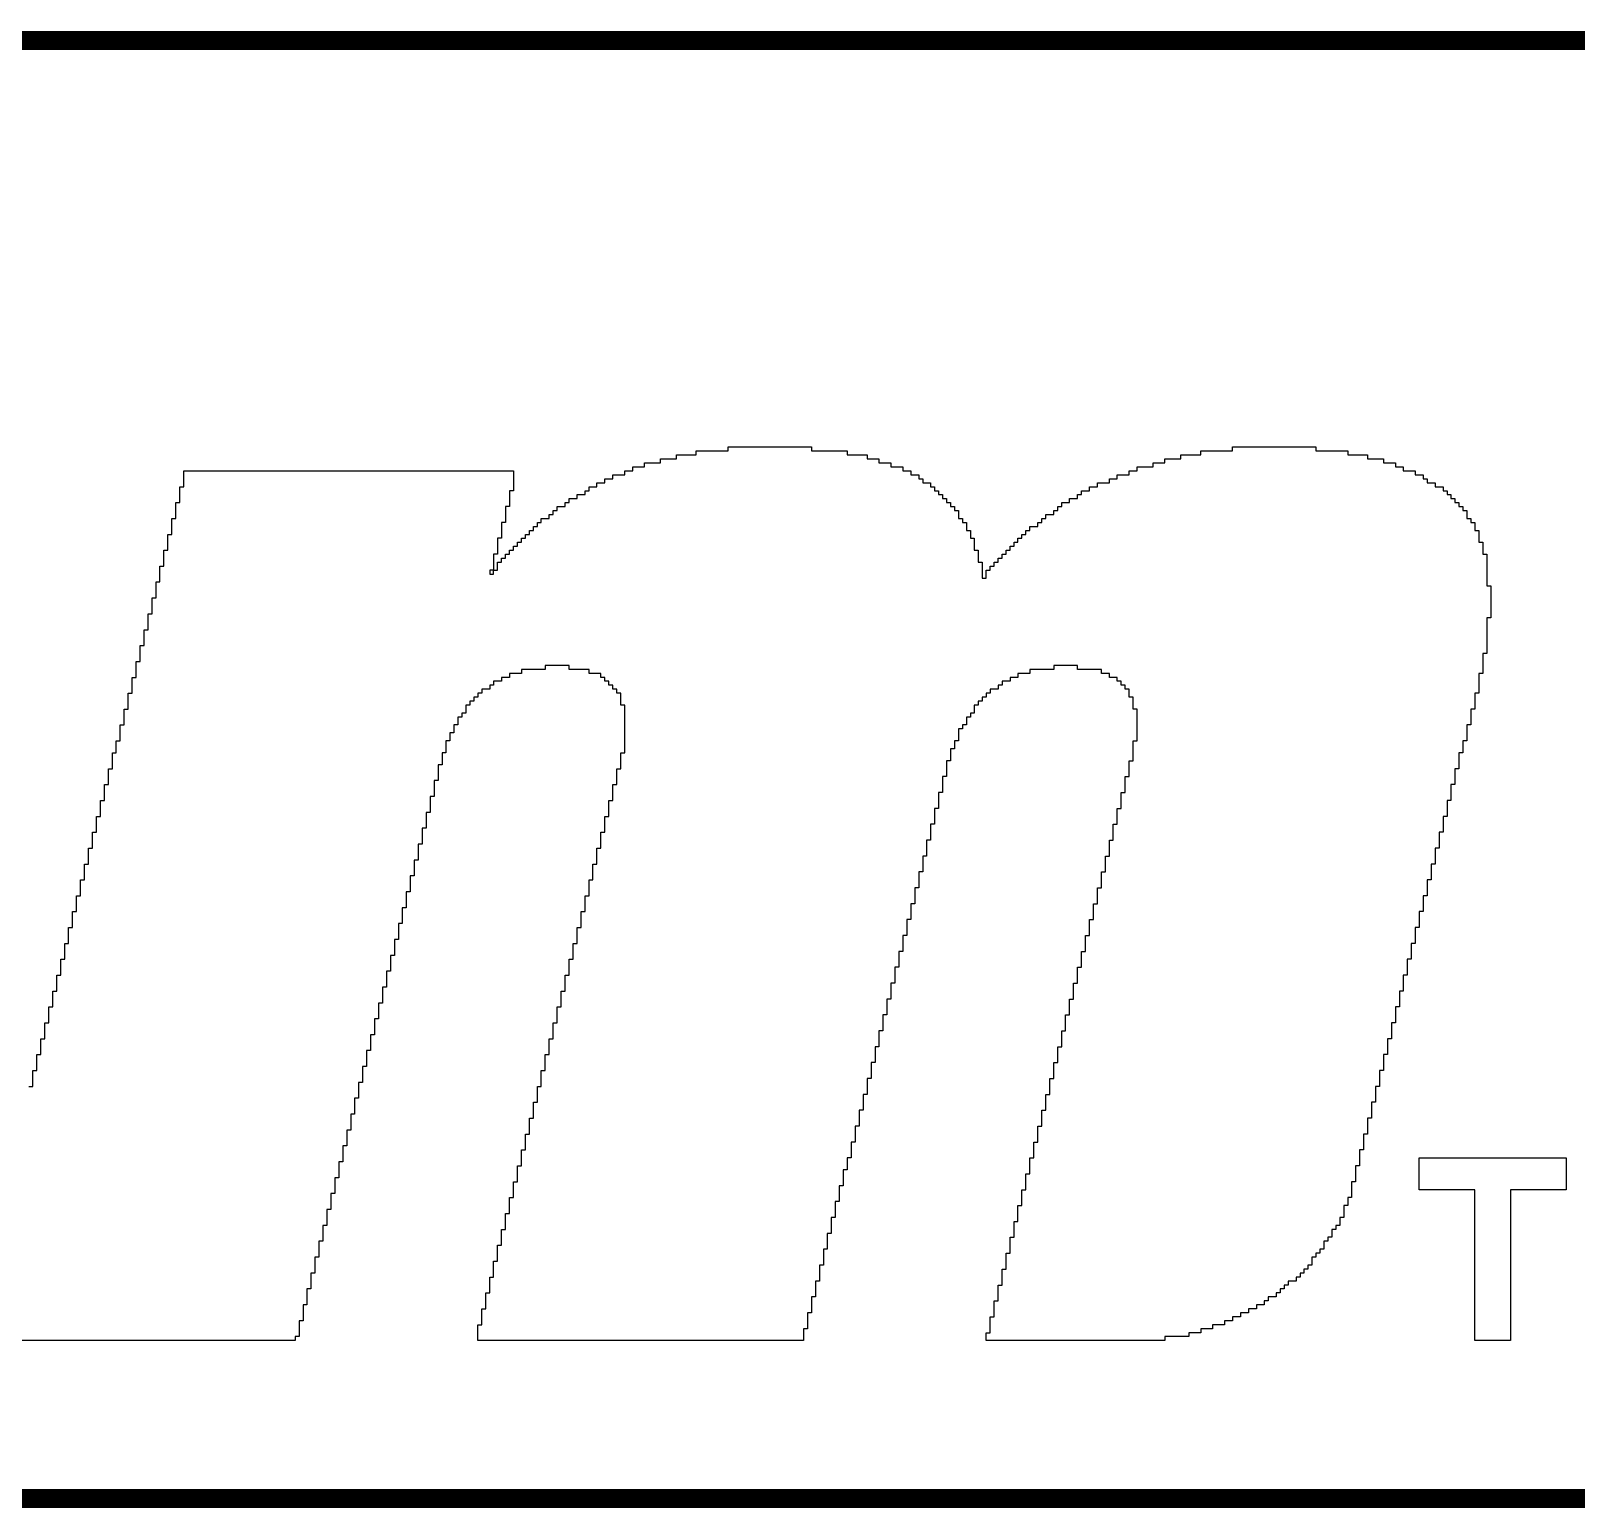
# Model space of a CAD drawing. Header units: inches. Extents: x -5.3 to 9.8, y -3.2 to 6.3.
# Drawn here: x 7.7202 to 8.1229, y -1.8025 to -1.4175 of the extents above; entities that cross this region are included whole.
import ezdxf

# ---------------------------------------------------------------- set-up
doc = ezdxf.new("R2010")
doc.units = ezdxf.units.IN
doc.header["$MEASUREMENT"] = 0
doc.layers.add('21_TITLE_BLOCK', color=56, linetype='Continuous')

msp = doc.modelspace()

# ---------------------------------------------------------------- linework, layer by layer
at = {"layer": '21_TITLE_BLOCK'}
for p, q in [((7.90191, -1.52697), (7.90191, -1.52594)), ((7.90191, -1.52594), (7.92364, -1.52594)), ((7.92364, -1.52594), (7.92364, -1.52697)), ((8.03337, -1.52697), (8.03337, -1.52594)), ((8.03337, -1.52594), (8.05511, -1.52594)), ((8.05511, -1.52594), (8.05511, -1.52697)), ((7.88017, -1.53112), (7.88017, -1.53008)), ((7.88017, -1.53008), (7.88431, -1.53008)), ((7.88431, -1.53008), (7.88431, -1.52905)), ((7.88431, -1.52905), (7.88845, -1.52905)), ((7.88845, -1.52905), (7.88845, -1.52801)), ((7.88845, -1.52801), (7.89362, -1.52801)), ((7.89362, -1.52801), (7.89362, -1.52697)), ((7.89362, -1.52697), (7.90191, -1.52697)), ((7.92364, -1.52697), (7.93296, -1.52697)), ((7.93296, -1.52697), (7.93296, -1.52801)), ((7.93296, -1.52801), (7.93814, -1.52801)), ((7.93814, -1.52801), (7.93814, -1.52905)), ((7.93814, -1.52905), (7.94124, -1.52905)), ((7.94124, -1.52905), (7.94124, -1.53008)), ((7.94124, -1.53008), (7.94435, -1.53008)), ((7.94435, -1.53008), (7.94435, -1.53112)), ((8.01267, -1.53112), (8.01267, -1.53008)), ((8.01267, -1.53008), (8.01577, -1.53008)), ((8.01577, -1.53008), (8.01577, -1.52905)), ((8.01577, -1.52905), (8.01991, -1.52905)), ((8.01991, -1.52905), (8.01991, -1.52801)), ((8.01991, -1.52801), (8.02509, -1.52801)), ((8.02509, -1.52801), (8.02509, -1.52697)), ((8.02509, -1.52697), (8.03337, -1.52697)), ((8.05511, -1.52697), (8.06339, -1.52697)), ((8.06339, -1.52697), (8.06339, -1.52801)), ((8.06339, -1.52801), (8.06856, -1.52801)), ((8.06856, -1.52801), (8.06856, -1.52905)), ((8.06856, -1.52905), (8.0727, -1.52905)), ((8.0727, -1.52905), (8.0727, -1.53008)), ((8.0727, -1.53008), (8.07581, -1.53008)), ((8.07581, -1.53008), (8.07581, -1.53112)), ((7.76009, -1.53629), (7.76009, -1.53215)), ((7.76009, -1.53215), (7.84601, -1.53215)), ((7.84601, -1.53215), (7.84601, -1.53733)), ((7.87189, -1.53422), (7.87189, -1.53319)), ((7.87189, -1.53319), (7.87499, -1.53319)), ((7.87499, -1.53319), (7.87499, -1.53215)), ((7.87499, -1.53215), (7.87706, -1.53215)), ((7.87706, -1.53215), (7.87706, -1.53112)), ((7.87706, -1.53112), (7.88017, -1.53112)), ((7.94435, -1.53112), (7.94745, -1.53112)), ((7.94745, -1.53112), (7.94745, -1.53215)), ((7.94745, -1.53215), (7.94952, -1.53215)), ((7.94952, -1.53215), (7.94952, -1.53319)), ((7.94952, -1.53319), (7.95159, -1.53319)), ((7.95159, -1.53319), (7.95159, -1.53422)), ((8.00335, -1.53422), (8.00335, -1.53319)), ((8.00335, -1.53319), (8.00646, -1.53319)), ((8.00646, -1.53319), (8.00646, -1.53215)), ((8.00646, -1.53215), (8.00853, -1.53215)), ((8.00853, -1.53215), (8.00853, -1.53112)), ((8.00853, -1.53112), (8.01267, -1.53112)), ((8.07581, -1.53112), (8.07788, -1.53112)), ((8.07788, -1.53112), (8.07788, -1.53215)), ((8.07788, -1.53215), (8.08099, -1.53215)), ((8.08099, -1.53215), (8.08099, -1.53319)), ((8.08099, -1.53319), (8.08306, -1.53319)), ((8.08306, -1.53319), (8.08306, -1.53422)), ((7.75906, -1.54043), (7.75906, -1.53629)), ((7.75906, -1.53629), (7.76009, -1.53629)), ((7.84601, -1.53733), (7.84497, -1.53733)), ((7.84497, -1.53733), (7.84497, -1.54147)), ((7.86464, -1.53836), (7.86464, -1.53733)), ((7.86464, -1.53733), (7.86568, -1.53733)), ((7.86568, -1.53733), (7.86568, -1.53629)), ((7.86568, -1.53629), (7.86775, -1.53629)), ((7.86775, -1.53629), (7.86775, -1.53526)), ((7.86775, -1.53526), (7.86982, -1.53526)), ((7.86982, -1.53526), (7.86982, -1.53422)), ((7.86982, -1.53422), (7.87189, -1.53422)), ((7.95159, -1.53422), (7.95263, -1.53422)), ((7.95263, -1.53422), (7.95263, -1.53526)), ((7.95263, -1.53526), (7.9547, -1.53526)), ((7.9547, -1.53526), (7.9547, -1.53629)), ((7.9547, -1.53629), (7.95573, -1.53629)), ((7.95573, -1.53629), (7.95573, -1.53733)), ((7.95573, -1.53733), (7.95677, -1.53733)), ((7.95677, -1.53733), (7.95677, -1.53836)), ((7.99403, -1.53836), (7.99403, -1.53733)), ((7.99403, -1.53733), (7.9961, -1.53733)), ((7.9961, -1.53733), (7.9961, -1.53629)), ((7.9961, -1.53629), (7.99817, -1.53629)), ((7.99817, -1.53629), (7.99817, -1.53526)), ((7.99817, -1.53526), (8.00128, -1.53526)), ((8.00128, -1.53526), (8.00128, -1.53422)), ((8.00128, -1.53422), (8.00335, -1.53422)), ((8.08306, -1.53422), (8.08409, -1.53422)), ((8.08409, -1.53422), (8.08409, -1.53526)), ((8.08409, -1.53526), (8.08616, -1.53526)), ((8.08616, -1.53526), (8.08616, -1.53629)), ((8.08616, -1.53629), (8.08823, -1.53629)), ((8.08823, -1.53629), (8.08823, -1.53733)), ((8.08823, -1.53733), (8.08927, -1.53733)), ((8.08927, -1.53733), (8.08927, -1.53836)), ((7.75802, -1.54457), (7.75802, -1.54043)), ((7.75802, -1.54043), (7.75906, -1.54043)), ((7.84497, -1.54147), (7.84394, -1.54147)), ((7.84394, -1.54147), (7.84394, -1.54561)), ((7.85739, -1.5425), (7.85739, -1.54147)), ((7.85739, -1.54147), (7.85946, -1.54147)), ((7.85946, -1.54147), (7.85946, -1.54043)), ((7.85946, -1.54043), (7.8605, -1.54043)), ((7.8605, -1.54043), (7.8605, -1.5394)), ((7.8605, -1.5394), (7.86257, -1.5394)), ((7.86257, -1.5394), (7.86257, -1.53836)), ((7.86257, -1.53836), (7.86464, -1.53836)), ((7.95677, -1.53836), (7.9578, -1.53836)), ((7.9578, -1.53836), (7.9578, -1.5394)), ((7.9578, -1.5394), (7.95884, -1.5394)), ((7.95884, -1.5394), (7.95884, -1.54043)), ((7.95884, -1.54043), (7.95987, -1.54043)), ((7.95987, -1.54043), (7.95987, -1.54147)), ((7.95987, -1.54147), (7.96091, -1.54147)), ((7.96091, -1.54147), (7.96091, -1.5425)), ((7.98782, -1.5425), (7.98782, -1.54147)), ((7.98782, -1.54147), (7.98886, -1.54147)), ((7.98886, -1.54147), (7.98886, -1.54043)), ((7.98886, -1.54043), (7.99093, -1.54043)), ((7.99093, -1.54043), (7.99093, -1.5394)), ((7.99093, -1.5394), (7.993, -1.5394)), ((7.993, -1.5394), (7.993, -1.53836)), ((7.993, -1.53836), (7.99403, -1.53836)), ((8.08927, -1.53836), (8.0903, -1.53836)), ((8.0903, -1.53836), (8.0903, -1.5394)), ((8.0903, -1.5394), (8.09134, -1.5394)), ((8.09134, -1.5394), (8.09134, -1.54043)), ((8.09134, -1.54043), (8.09237, -1.54043)), ((8.09237, -1.54043), (8.09237, -1.54147)), ((8.09237, -1.54147), (8.09341, -1.54147)), ((8.09341, -1.54147), (8.09341, -1.5425)), ((7.75699, -1.54871), (7.75699, -1.54457)), ((7.75699, -1.54457), (7.75802, -1.54457)), ((7.84394, -1.54561), (7.8429, -1.54561)), ((7.8429, -1.54561), (7.8429, -1.54975)), ((7.85222, -1.54664), (7.85222, -1.54561)), ((7.85222, -1.54561), (7.85325, -1.54561)), ((7.85325, -1.54561), (7.85325, -1.54457)), ((7.85325, -1.54457), (7.85532, -1.54457)), ((7.85532, -1.54457), (7.85532, -1.54354)), ((7.85532, -1.54354), (7.85636, -1.54354)), ((7.85636, -1.54354), (7.85636, -1.5425)), ((7.85636, -1.5425), (7.85739, -1.5425)), ((7.96091, -1.5425), (7.96194, -1.5425)), ((7.96194, -1.5425), (7.96194, -1.54457)), ((7.96194, -1.54457), (7.96298, -1.54457)), ((7.96298, -1.54457), (7.96298, -1.54561)), ((7.96298, -1.54561), (7.96401, -1.54561)), ((7.96401, -1.54561), (7.96401, -1.54768)), ((7.98265, -1.54664), (7.98265, -1.54561)), ((7.98265, -1.54561), (7.98368, -1.54561)), ((7.98368, -1.54561), (7.98368, -1.54457)), ((7.98368, -1.54457), (7.98472, -1.54457)), ((7.98472, -1.54457), (7.98472, -1.54354)), ((7.98472, -1.54354), (7.98679, -1.54354)), ((7.98679, -1.54354), (7.98679, -1.5425)), ((7.98679, -1.5425), (7.98782, -1.5425)), ((8.09341, -1.5425), (8.09444, -1.5425)), ((8.09444, -1.5425), (8.09444, -1.54457)), ((8.09444, -1.54457), (8.09548, -1.54457)), ((8.09548, -1.54457), (8.09548, -1.54561)), ((8.09548, -1.54561), (8.09651, -1.54561)), ((8.09651, -1.54561), (8.09651, -1.54768)), ((7.75595, -1.55285), (7.75595, -1.54871)), ((7.75595, -1.54871), (7.75699, -1.54871)), ((7.8429, -1.54975), (7.84187, -1.54975)), ((7.84187, -1.54975), (7.84187, -1.55389)), ((7.84808, -1.55078), (7.84808, -1.54975)), ((7.84808, -1.54975), (7.84911, -1.54975)), ((7.84911, -1.54975), (7.84911, -1.54871)), ((7.84911, -1.54871), (7.85015, -1.54871)), ((7.85015, -1.54871), (7.85015, -1.54768)), ((7.85015, -1.54768), (7.85118, -1.54768)), ((7.85118, -1.54768), (7.85118, -1.54664)), ((7.85118, -1.54664), (7.85222, -1.54664)), ((7.96401, -1.54768), (7.96505, -1.54768)), ((7.96505, -1.54768), (7.96505, -1.54975)), ((7.96505, -1.54975), (7.96608, -1.54975)), ((7.96608, -1.54975), (7.96608, -1.55285)), ((7.97747, -1.55078), (7.97747, -1.54975)), ((7.97747, -1.54975), (7.97851, -1.54975)), ((7.97851, -1.54975), (7.97851, -1.54871)), ((7.97851, -1.54871), (7.97954, -1.54871)), ((7.97954, -1.54871), (7.97954, -1.54768)), ((7.97954, -1.54768), (7.98058, -1.54768)), ((7.98058, -1.54768), (7.98058, -1.54664)), ((7.98058, -1.54664), (7.98265, -1.54664)), ((8.09651, -1.54768), (8.09755, -1.54768)), ((8.09755, -1.54768), (8.09755, -1.55078)), ((7.75492, -1.55699), (7.75492, -1.55285)), ((7.75492, -1.55285), (7.75595, -1.55285)), ((7.84187, -1.55389), (7.84083, -1.55389)), ((7.84083, -1.55389), (7.84083, -1.55803)), ((7.84394, -1.55492), (7.84394, -1.55389)), ((7.84394, -1.55389), (7.84497, -1.55389)), ((7.84497, -1.55389), (7.84497, -1.55285)), ((7.84497, -1.55285), (7.84601, -1.55285)), ((7.84601, -1.55285), (7.84601, -1.55182)), ((7.84601, -1.55182), (7.84704, -1.55182)), ((7.84704, -1.55182), (7.84704, -1.55078)), ((7.84704, -1.55078), (7.84808, -1.55078)), ((7.96608, -1.55285), (7.96712, -1.55285)), ((7.96712, -1.55285), (7.96712, -1.55596)), ((7.97333, -1.55492), (7.97333, -1.55389)), ((7.97333, -1.55389), (7.97437, -1.55389)), ((7.97437, -1.55389), (7.97437, -1.55285)), ((7.97437, -1.55285), (7.9754, -1.55285)), ((7.9754, -1.55285), (7.9754, -1.55182)), ((7.9754, -1.55182), (7.97644, -1.55182)), ((7.97644, -1.55182), (7.97644, -1.55078)), ((7.97644, -1.55078), (7.97747, -1.55078)), ((8.09755, -1.55078), (8.09858, -1.55078)), ((8.09858, -1.55078), (8.09858, -1.55389)), ((8.09858, -1.55389), (8.09962, -1.55389)), ((8.09962, -1.55389), (8.09962, -1.56217)), ((7.75388, -1.56113), (7.75388, -1.55699)), ((7.75388, -1.55699), (7.75492, -1.55699)), ((7.84083, -1.55803), (7.8398, -1.55803)), ((7.8398, -1.55803), (7.8398, -1.55906)), ((7.84083, -1.55803), (7.84187, -1.55803)), ((7.84083, -1.55906), (7.84083, -1.55803)), ((7.84187, -1.55803), (7.84187, -1.55596)), ((7.84187, -1.55596), (7.8429, -1.55596)), ((7.8429, -1.55596), (7.8429, -1.55492)), ((7.8429, -1.55492), (7.84394, -1.55492)), ((7.96712, -1.55596), (7.96815, -1.55596)), ((7.96815, -1.55596), (7.96815, -1.5601)), ((7.96919, -1.5601), (7.96919, -1.55803)), ((7.96919, -1.55803), (7.97023, -1.55803)), ((7.97023, -1.55803), (7.97023, -1.55699)), ((7.97023, -1.55699), (7.97126, -1.55699)), ((7.97126, -1.55699), (7.97126, -1.55596)), ((7.97126, -1.55596), (7.9723, -1.55596)), ((7.9723, -1.55596), (7.9723, -1.55492)), ((7.9723, -1.55492), (7.97333, -1.55492)), ((7.75285, -1.56528), (7.75285, -1.56113)), ((7.75285, -1.56113), (7.75388, -1.56113)), ((7.8398, -1.55906), (7.84083, -1.55906)), ((7.96815, -1.5601), (7.96919, -1.5601)), ((8.09962, -1.56217), (8.10065, -1.56217)), ((8.10065, -1.56217), (8.10065, -1.57045)), ((7.75181, -1.56942), (7.75181, -1.56528)), ((7.75181, -1.56528), (7.75285, -1.56528)), ((7.75078, -1.57356), (7.75078, -1.56942)), ((7.75078, -1.56942), (7.75181, -1.56942)), ((7.74974, -1.5777), (7.74974, -1.57356)), ((7.74974, -1.57356), (7.75078, -1.57356)), ((8.10065, -1.57045), (8.09962, -1.57045)), ((8.09962, -1.57045), (8.09962, -1.57977)), ((7.7487, -1.58184), (7.7487, -1.5777)), ((7.7487, -1.5777), (7.74974, -1.5777)), ((7.74767, -1.58598), (7.74767, -1.58184)), ((7.74767, -1.58184), (7.7487, -1.58184)), ((8.09962, -1.57977), (8.09858, -1.57977)), ((8.09858, -1.57977), (8.09858, -1.58494)), ((7.74663, -1.59012), (7.74663, -1.58598)), ((7.74663, -1.58598), (7.74767, -1.58598)), ((7.84497, -1.58598), (7.8429, -1.58598)), ((7.8429, -1.58598), (7.8429, -1.58701)), ((7.84808, -1.58494), (7.84497, -1.58494)), ((7.84497, -1.58494), (7.84497, -1.58598)), ((7.85429, -1.58391), (7.84808, -1.58391)), ((7.84808, -1.58391), (7.84808, -1.58494)), ((7.8605, -1.58287), (7.85429, -1.58287)), ((7.85429, -1.58287), (7.85429, -1.58391)), ((7.8605, -1.58391), (7.8605, -1.58287)), ((7.86568, -1.58391), (7.8605, -1.58391)), ((7.86568, -1.58494), (7.86568, -1.58391)), ((7.86878, -1.58494), (7.86568, -1.58494)), ((7.86878, -1.58598), (7.86878, -1.58494)), ((7.86982, -1.58598), (7.86878, -1.58598)), ((7.86982, -1.58701), (7.86982, -1.58598)), ((7.97747, -1.58598), (7.9754, -1.58598)), ((7.9754, -1.58598), (7.9754, -1.58701)), ((7.98058, -1.58494), (7.97747, -1.58494)), ((7.97747, -1.58494), (7.97747, -1.58598)), ((7.98679, -1.58391), (7.98058, -1.58391)), ((7.98058, -1.58391), (7.98058, -1.58494)), ((7.993, -1.58287), (7.98679, -1.58287)), ((7.98679, -1.58287), (7.98679, -1.58391)), ((7.993, -1.58391), (7.993, -1.58287)), ((7.99921, -1.58391), (7.993, -1.58391)), ((7.99921, -1.58494), (7.99921, -1.58391)), ((8.00128, -1.58494), (7.99921, -1.58494)), ((8.00128, -1.58598), (8.00128, -1.58494)), ((8.00335, -1.58598), (8.00128, -1.58598)), ((8.00335, -1.58701), (8.00335, -1.58598)), ((8.09858, -1.58494), (8.09755, -1.58494)), ((8.09755, -1.58494), (8.09755, -1.59012)), ((7.7456, -1.59426), (7.7456, -1.59012)), ((7.7456, -1.59012), (7.74663, -1.59012)), ((7.83773, -1.59012), (7.83669, -1.59012)), ((7.83669, -1.59012), (7.83669, -1.59115)), ((7.8398, -1.58908), (7.83773, -1.58908)), ((7.83773, -1.58908), (7.83773, -1.59012)), ((7.84083, -1.58805), (7.8398, -1.58805)), ((7.8398, -1.58805), (7.8398, -1.58908)), ((7.8429, -1.58701), (7.84083, -1.58701)), ((7.84083, -1.58701), (7.84083, -1.58805)), ((7.87085, -1.58701), (7.86982, -1.58701)), ((7.87085, -1.58805), (7.87085, -1.58701)), ((7.87189, -1.58805), (7.87085, -1.58805)), ((7.87189, -1.58908), (7.87189, -1.58805)), ((7.87292, -1.58908), (7.87189, -1.58908)), ((7.87292, -1.59012), (7.87292, -1.58908)), ((7.87396, -1.59012), (7.87292, -1.59012)), ((7.87396, -1.59322), (7.87396, -1.59012)), ((7.97023, -1.59012), (7.96919, -1.59012)), ((7.96919, -1.59012), (7.96919, -1.59115)), ((7.9723, -1.58908), (7.97023, -1.58908)), ((7.97023, -1.58908), (7.97023, -1.59012)), ((7.97333, -1.58805), (7.9723, -1.58805)), ((7.9723, -1.58805), (7.9723, -1.58908)), ((7.9754, -1.58701), (7.97333, -1.58701)), ((7.97333, -1.58701), (7.97333, -1.58805)), ((8.00438, -1.58701), (8.00335, -1.58701)), ((8.00438, -1.58805), (8.00438, -1.58701)), ((8.00542, -1.58805), (8.00438, -1.58805)), ((8.00542, -1.58908), (8.00542, -1.58805)), ((8.00646, -1.58908), (8.00542, -1.58908)), ((8.00646, -1.59115), (8.00646, -1.58908)), ((8.09755, -1.59012), (8.09651, -1.59012)), ((8.09651, -1.59012), (8.09651, -1.59426)), ((7.74456, -1.5984), (7.74456, -1.59426)), ((7.74456, -1.59426), (7.7456, -1.59426)), ((7.83462, -1.59322), (7.83359, -1.59322)), ((7.83359, -1.59322), (7.83359, -1.59529)), ((7.83566, -1.59219), (7.83462, -1.59219)), ((7.83462, -1.59219), (7.83462, -1.59322)), ((7.83669, -1.59115), (7.83566, -1.59115)), ((7.83566, -1.59115), (7.83566, -1.59219)), ((7.87499, -1.59322), (7.87396, -1.59322)), ((7.87499, -1.60565), (7.87499, -1.59322)), ((7.96712, -1.59322), (7.96608, -1.59322)), ((7.96608, -1.59322), (7.96608, -1.59529)), ((7.96815, -1.59219), (7.96712, -1.59219)), ((7.96712, -1.59219), (7.96712, -1.59322)), ((7.96919, -1.59115), (7.96815, -1.59115)), ((7.96815, -1.59115), (7.96815, -1.59219)), ((8.00749, -1.59115), (8.00646, -1.59115)), ((8.00749, -1.59426), (8.00749, -1.59115)), ((8.00853, -1.59426), (8.00749, -1.59426)), ((8.00853, -1.60254), (8.00853, -1.59426)), ((8.09651, -1.59426), (8.09548, -1.59426)), ((8.09548, -1.59426), (8.09548, -1.5984)), ((7.74353, -1.60254), (7.74353, -1.5984)), ((7.74353, -1.5984), (7.74456, -1.5984)), ((7.83152, -1.5984), (7.83048, -1.5984)), ((7.83048, -1.5984), (7.83048, -1.60047)), ((7.83255, -1.59633), (7.83152, -1.59633)), ((7.83152, -1.59633), (7.83152, -1.5984)), ((7.83359, -1.59529), (7.83255, -1.59529)), ((7.83255, -1.59529), (7.83255, -1.59633)), ((7.96401, -1.5984), (7.96298, -1.5984)), ((7.96298, -1.5984), (7.96298, -1.59944)), ((7.96505, -1.59633), (7.96401, -1.59633)), ((7.96401, -1.59633), (7.96401, -1.5984)), ((7.96608, -1.59529), (7.96505, -1.59529)), ((7.96505, -1.59529), (7.96505, -1.59633)), ((8.09548, -1.5984), (8.09444, -1.5984)), ((8.09444, -1.5984), (8.09444, -1.60254)), ((7.74249, -1.60565), (7.74249, -1.60254)), ((7.74249, -1.60254), (7.74353, -1.60254)), ((7.82945, -1.60254), (7.82841, -1.60254)), ((7.82841, -1.60254), (7.82841, -1.60565)), ((7.83048, -1.60047), (7.82945, -1.60047)), ((7.82945, -1.60047), (7.82945, -1.60254)), ((7.96194, -1.60254), (7.96091, -1.60254)), ((7.96091, -1.60254), (7.96091, -1.60461)), ((7.96298, -1.59944), (7.96194, -1.59944)), ((7.96194, -1.59944), (7.96194, -1.60254)), ((8.00749, -1.60772), (8.00749, -1.60254)), ((8.00749, -1.60254), (8.00853, -1.60254)), ((8.09444, -1.60254), (8.09341, -1.60254)), ((8.09341, -1.60254), (8.09341, -1.60565)), ((7.74146, -1.60979), (7.74146, -1.60565)), ((7.74146, -1.60565), (7.74249, -1.60565)), ((7.82841, -1.60565), (7.82738, -1.60565)), ((7.82738, -1.60565), (7.82738, -1.60875)), ((7.87396, -1.60979), (7.87396, -1.60565)), ((7.87396, -1.60565), (7.87499, -1.60565)), ((7.96091, -1.60461), (7.95987, -1.60461)), ((7.95987, -1.60461), (7.95987, -1.60772)), ((8.09341, -1.60565), (8.09237, -1.60565)), ((8.09237, -1.60565), (8.09237, -1.60979)), ((7.74042, -1.61393), (7.74042, -1.60979)), ((7.74042, -1.60979), (7.74146, -1.60979)), ((7.82738, -1.60875), (7.82634, -1.60875)), ((7.82634, -1.60875), (7.82634, -1.61289)), ((7.87292, -1.61393), (7.87292, -1.60979)), ((7.87292, -1.60979), (7.87396, -1.60979)), ((7.95987, -1.60772), (7.95884, -1.60772)), ((7.95884, -1.60772), (7.95884, -1.61186)), ((8.00646, -1.61186), (8.00646, -1.60772)), ((8.00646, -1.60772), (8.00749, -1.60772)), ((8.09237, -1.60979), (8.09134, -1.60979)), ((8.09134, -1.60979), (8.09134, -1.61393)), ((7.73939, -1.61807), (7.73939, -1.61393)), ((7.73939, -1.61393), (7.74042, -1.61393)), ((7.82634, -1.61289), (7.82531, -1.61289)), ((7.82531, -1.61289), (7.82531, -1.61703)), ((7.87189, -1.61807), (7.87189, -1.61393)), ((7.87189, -1.61393), (7.87292, -1.61393)), ((7.95884, -1.61186), (7.9578, -1.61186)), ((7.9578, -1.61186), (7.9578, -1.616)), ((8.00542, -1.616), (8.00542, -1.61186)), ((8.00542, -1.61186), (8.00646, -1.61186)), ((8.09134, -1.61393), (8.0903, -1.61393)), ((8.0903, -1.61393), (8.0903, -1.61807)), ((7.73835, -1.62221), (7.73835, -1.61807)), ((7.73835, -1.61807), (7.73939, -1.61807)), ((7.82531, -1.61703), (7.82427, -1.61703)), ((7.82427, -1.61703), (7.82427, -1.62117)), ((7.87085, -1.62221), (7.87085, -1.61807)), ((7.87085, -1.61807), (7.87189, -1.61807)), ((7.9578, -1.616), (7.95677, -1.616)), ((7.95677, -1.616), (7.95677, -1.62014)), ((8.00438, -1.62014), (8.00438, -1.616)), ((8.00438, -1.616), (8.00542, -1.616)), ((8.0903, -1.61807), (8.08927, -1.61807)), ((8.08927, -1.61807), (8.08927, -1.62221)), ((7.73732, -1.62635), (7.73732, -1.62221)), ((7.73732, -1.62221), (7.73835, -1.62221)), ((7.82427, -1.62117), (7.82323, -1.62117)), ((7.82323, -1.62117), (7.82323, -1.62531)), ((7.86982, -1.62635), (7.86982, -1.62221)), ((7.86982, -1.62221), (7.87085, -1.62221)), ((7.95677, -1.62014), (7.95573, -1.62014)), ((7.95573, -1.62014), (7.95573, -1.62428)), ((8.00335, -1.62428), (8.00335, -1.62014)), ((8.00335, -1.62014), (8.00438, -1.62014)), ((8.08927, -1.62221), (8.08823, -1.62221)), ((8.08823, -1.62221), (8.08823, -1.62635)), ((7.73628, -1.63049), (7.73628, -1.62635)), ((7.73628, -1.62635), (7.73732, -1.62635)), ((7.82323, -1.62531), (7.8222, -1.62531)), ((7.8222, -1.62531), (7.8222, -1.62945)), ((7.86878, -1.63049), (7.86878, -1.62635)), ((7.86878, -1.62635), (7.86982, -1.62635)), ((7.95573, -1.62428), (7.9547, -1.62428)), ((7.9547, -1.62428), (7.9547, -1.62842)), ((8.00231, -1.62842), (8.00231, -1.62428)), ((8.00231, -1.62428), (8.00335, -1.62428)), ((8.08823, -1.62635), (8.0872, -1.62635)), ((8.0872, -1.62635), (8.0872, -1.63049)), ((7.73525, -1.63463), (7.73525, -1.63049)), ((7.73525, -1.63049), (7.73628, -1.63049)), ((7.8222, -1.62945), (7.82116, -1.62945)), ((7.82116, -1.62945), (7.82116, -1.63359)), ((7.86775, -1.63463), (7.86775, -1.63049)), ((7.86775, -1.63049), (7.86878, -1.63049)), ((7.9547, -1.62842), (7.95366, -1.62842)), ((7.95366, -1.62842), (7.95366, -1.63256)), ((8.00128, -1.63256), (8.00128, -1.62842)), ((8.00128, -1.62842), (8.00231, -1.62842)), ((8.0872, -1.63049), (8.08616, -1.63049)), ((8.08616, -1.63049), (8.08616, -1.63463)), ((7.73421, -1.63877), (7.73421, -1.63463)), ((7.73421, -1.63463), (7.73525, -1.63463)), ((7.82116, -1.63359), (7.82013, -1.63359)), ((7.82013, -1.63359), (7.82013, -1.63774)), ((7.86671, -1.63877), (7.86671, -1.63463)), ((7.86671, -1.63463), (7.86775, -1.63463)), ((7.95366, -1.63256), (7.95263, -1.63256)), ((7.95263, -1.63256), (7.95263, -1.6367)), ((8.00024, -1.6367), (8.00024, -1.63256)), ((8.00024, -1.63256), (8.00128, -1.63256)), ((8.08616, -1.63463), (8.08513, -1.63463)), ((8.08513, -1.63463), (8.08513, -1.63877)), ((7.73318, -1.64291), (7.73318, -1.63877)), ((7.73318, -1.63877), (7.73421, -1.63877)), ((7.82013, -1.63774), (7.81909, -1.63774)), ((7.81909, -1.63774), (7.81909, -1.64188)), ((7.86568, -1.64291), (7.86568, -1.63877)), ((7.86568, -1.63877), (7.86671, -1.63877)), ((7.95263, -1.6367), (7.95159, -1.6367)), ((7.95159, -1.6367), (7.95159, -1.64084)), ((7.99921, -1.64084), (7.99921, -1.6367)), ((7.99921, -1.6367), (8.00024, -1.6367)), ((8.08513, -1.63877), (8.08409, -1.63877)), ((8.08409, -1.63877), (8.08409, -1.64291)), ((7.81909, -1.64188), (7.81806, -1.64188)), ((7.81806, -1.64188), (7.81806, -1.64602)), ((7.95159, -1.64084), (7.95056, -1.64084)), ((7.95056, -1.64084), (7.95056, -1.64498)), ((7.99817, -1.64498), (7.99817, -1.64084)), ((7.99817, -1.64084), (7.99921, -1.64084)), ((7.73214, -1.64705), (7.73214, -1.64291)), ((7.73214, -1.64291), (7.73318, -1.64291)), ((7.81806, -1.64602), (7.81702, -1.64602)), ((7.81702, -1.64602), (7.81702, -1.65016)), ((7.86464, -1.64705), (7.86464, -1.64291)), ((7.86464, -1.64291), (7.86568, -1.64291)), ((7.95056, -1.64498), (7.94952, -1.64498)), ((7.94952, -1.64498), (7.94952, -1.64912)), ((7.99714, -1.64912), (7.99714, -1.64498)), ((7.99714, -1.64498), (7.99817, -1.64498)), ((8.08409, -1.64291), (8.08306, -1.64291)), ((8.08306, -1.64291), (8.08306, -1.64705)), ((7.73111, -1.65119), (7.73111, -1.64705)), ((7.73111, -1.64705), (7.73214, -1.64705)), ((7.81702, -1.65016), (7.81599, -1.65016)), ((7.81599, -1.65016), (7.81599, -1.6543)), ((7.86361, -1.65119), (7.86361, -1.64705)), ((7.86361, -1.64705), (7.86464, -1.64705)), ((7.94952, -1.64912), (7.94849, -1.64912)), ((7.94849, -1.64912), (7.94849, -1.65326)), ((7.9961, -1.65326), (7.9961, -1.64912)), ((7.9961, -1.64912), (7.99714, -1.64912)), ((8.08306, -1.64705), (8.08202, -1.64705)), ((8.08202, -1.64705), (8.08202, -1.65119)), ((7.73007, -1.65533), (7.73007, -1.65119)), ((7.73007, -1.65119), (7.73111, -1.65119)), ((7.81599, -1.6543), (7.81495, -1.6543)), ((7.81495, -1.6543), (7.81495, -1.65844)), ((7.86257, -1.65533), (7.86257, -1.65119)), ((7.86257, -1.65119), (7.86361, -1.65119)), ((7.94849, -1.65326), (7.94745, -1.65326)), ((7.94745, -1.65326), (7.94745, -1.6574)), ((7.99507, -1.6574), (7.99507, -1.65326)), ((7.99507, -1.65326), (7.9961, -1.65326)), ((8.08202, -1.65119), (8.08099, -1.65119)), ((8.08099, -1.65119), (8.08099, -1.65533)), ((7.72904, -1.65947), (7.72904, -1.65533)), ((7.72904, -1.65533), (7.73007, -1.65533)), ((7.81495, -1.65844), (7.81392, -1.65844)), ((7.81392, -1.65844), (7.81392, -1.66258)), ((7.86154, -1.65947), (7.86154, -1.65533)), ((7.86154, -1.65533), (7.86257, -1.65533)), ((7.94745, -1.6574), (7.94642, -1.6574)), ((7.94642, -1.6574), (7.94642, -1.66154)), ((7.99403, -1.66154), (7.99403, -1.6574)), ((7.99403, -1.6574), (7.99507, -1.6574)), ((8.08099, -1.65533), (8.07995, -1.65533)), ((8.07995, -1.65533), (8.07995, -1.65947)), ((7.728, -1.66361), (7.728, -1.65947)), ((7.728, -1.65947), (7.72904, -1.65947)), ((7.81392, -1.66258), (7.81288, -1.66258)), ((7.81288, -1.66258), (7.81288, -1.66672)), ((7.8605, -1.66361), (7.8605, -1.65947)), ((7.8605, -1.65947), (7.86154, -1.65947)), ((7.94642, -1.66154), (7.94538, -1.66154)), ((7.94538, -1.66154), (7.94538, -1.66568)), ((7.993, -1.66568), (7.993, -1.66154)), ((7.993, -1.66154), (7.99403, -1.66154)), ((8.07995, -1.65947), (8.07892, -1.65947)), ((8.07892, -1.65947), (8.07892, -1.66361)), ((7.72697, -1.66775), (7.72697, -1.66361)), ((7.72697, -1.66361), (7.728, -1.66361)), ((7.81288, -1.66672), (7.81185, -1.66672)), ((7.81185, -1.66672), (7.81185, -1.67086)), ((7.85946, -1.66775), (7.85946, -1.66361)), ((7.85946, -1.66361), (7.8605, -1.66361)), ((7.94538, -1.66568), (7.94435, -1.66568)), ((7.94435, -1.66568), (7.94435, -1.66982)), ((7.99196, -1.66982), (7.99196, -1.66568)), ((7.99196, -1.66568), (7.993, -1.66568)), ((8.07892, -1.66361), (8.07788, -1.66361)), ((8.07788, -1.66361), (8.07788, -1.66775)), ((7.72593, -1.67189), (7.72593, -1.66775)), ((7.72593, -1.66775), (7.72697, -1.66775)), ((7.81185, -1.67086), (7.81081, -1.67086)), ((7.81081, -1.67086), (7.81081, -1.675)), ((7.85843, -1.67189), (7.85843, -1.66775)), ((7.85843, -1.66775), (7.85946, -1.66775)), ((7.94435, -1.66982), (7.94331, -1.66982)), ((7.94331, -1.66982), (7.94331, -1.67397)), ((7.99093, -1.67397), (7.99093, -1.66982)), ((7.99093, -1.66982), (7.99196, -1.66982)), ((8.07788, -1.66775), (8.07685, -1.66775)), ((8.07685, -1.66775), (8.07685, -1.67189)), ((7.7249, -1.67604), (7.7249, -1.67189)), ((7.7249, -1.67189), (7.72593, -1.67189)), ((7.81081, -1.675), (7.80978, -1.675)), ((7.80978, -1.675), (7.80978, -1.67914)), ((7.85739, -1.67604), (7.85739, -1.67189)), ((7.85739, -1.67189), (7.85843, -1.67189)), ((7.94331, -1.67397), (7.94228, -1.67397)), ((7.94228, -1.67397), (7.94228, -1.67811)), ((7.98989, -1.67811), (7.98989, -1.67397)), ((7.98989, -1.67397), (7.99093, -1.67397)), ((8.07685, -1.67189), (8.07581, -1.67189)), ((8.07581, -1.67189), (8.07581, -1.67604)), ((7.72386, -1.68018), (7.72386, -1.67604)), ((7.72386, -1.67604), (7.7249, -1.67604)), ((7.85636, -1.68018), (7.85636, -1.67604)), ((7.85636, -1.67604), (7.85739, -1.67604)), ((7.94228, -1.67811), (7.94124, -1.67811)), ((7.94124, -1.67811), (7.94124, -1.68225)), ((7.98886, -1.68225), (7.98886, -1.67811)), ((7.98886, -1.67811), (7.98989, -1.67811)), ((8.07581, -1.67604), (8.07477, -1.67604)), ((8.07477, -1.67604), (8.07477, -1.68018)), ((7.72283, -1.68432), (7.72283, -1.68018)), ((7.72283, -1.68018), (7.72386, -1.68018)), ((7.80978, -1.67914), (7.80874, -1.67914)), ((7.80874, -1.67914), (7.80874, -1.68328)), ((7.85532, -1.68432), (7.85532, -1.68018)), ((7.85532, -1.68018), (7.85636, -1.68018)), ((7.94124, -1.68225), (7.94021, -1.68225)), ((7.94021, -1.68225), (7.94021, -1.68639)), ((7.98782, -1.68639), (7.98782, -1.68225)), ((7.98782, -1.68225), (7.98886, -1.68225)), ((8.07477, -1.68018), (8.07374, -1.68018)), ((8.07374, -1.68018), (8.07374, -1.68432)), ((7.72179, -1.68846), (7.72179, -1.68432)), ((7.72179, -1.68432), (7.72283, -1.68432)), ((7.80874, -1.68328), (7.80771, -1.68328)), ((7.80771, -1.68328), (7.80771, -1.68742)), ((7.85429, -1.68846), (7.85429, -1.68432)), ((7.85429, -1.68432), (7.85532, -1.68432)), ((7.94021, -1.68639), (7.93917, -1.68639)), ((7.93917, -1.68639), (7.93917, -1.69053)), ((7.98679, -1.69053), (7.98679, -1.68639)), ((7.98679, -1.68639), (7.98782, -1.68639)), ((8.07374, -1.68432), (8.0727, -1.68432)), ((8.0727, -1.68432), (8.0727, -1.68846)), ((7.72076, -1.6926), (7.72076, -1.68846)), ((7.72076, -1.68846), (7.72179, -1.68846)), ((7.80771, -1.68742), (7.80667, -1.68742)), ((7.80667, -1.68742), (7.80667, -1.69156)), ((7.85325, -1.6926), (7.85325, -1.68846)), ((7.85325, -1.68846), (7.85429, -1.68846)), ((7.93917, -1.69053), (7.93814, -1.69053)), ((7.93814, -1.69053), (7.93814, -1.69467)), ((7.98575, -1.69467), (7.98575, -1.69053)), ((7.98575, -1.69053), (7.98679, -1.69053)), ((8.0727, -1.68846), (8.07167, -1.68846)), ((8.07167, -1.68846), (8.07167, -1.6926)), ((7.71972, -1.6926), (7.72076, -1.6926)), ((7.80667, -1.69156), (7.80564, -1.69156)), ((7.80564, -1.69156), (7.80564, -1.6957)), ((7.85222, -1.69674), (7.85222, -1.6926)), ((7.85222, -1.6926), (7.85325, -1.6926)), ((7.93814, -1.69467), (7.9371, -1.69467)), ((7.9371, -1.69467), (7.9371, -1.69881)), ((7.98472, -1.69881), (7.98472, -1.69467)), ((7.98472, -1.69467), (7.98575, -1.69467)), ((8.07167, -1.6926), (8.07063, -1.6926)), ((8.07063, -1.6926), (8.07063, -1.69674)), ((7.80564, -1.6957), (7.8046, -1.6957)), ((7.8046, -1.6957), (7.8046, -1.69984)), ((7.85118, -1.70088), (7.85118, -1.69674)), ((7.85118, -1.69674), (7.85222, -1.69674)), ((7.9371, -1.69881), (7.93607, -1.69881)), ((7.93607, -1.69881), (7.93607, -1.70295)), ((7.98368, -1.70295), (7.98368, -1.69881)), ((7.98368, -1.69881), (7.98472, -1.69881)), ((8.07063, -1.69674), (8.0696, -1.69674)), ((8.0696, -1.69674), (8.0696, -1.70088)), ((7.8046, -1.69984), (7.80357, -1.69984)), ((7.80357, -1.69984), (7.80357, -1.70398)), ((7.85015, -1.70502), (7.85015, -1.70088)), ((7.85015, -1.70088), (7.85118, -1.70088)), ((7.93607, -1.70295), (7.93503, -1.70295)), ((7.93503, -1.70295), (7.93503, -1.70709)), ((7.98265, -1.70709), (7.98265, -1.70295)), ((7.98265, -1.70295), (7.98368, -1.70295)), ((8.0696, -1.70088), (8.06856, -1.70088)), ((8.06856, -1.70088), (8.06856, -1.70502)), ((7.80357, -1.70398), (7.80253, -1.70398)), ((7.80253, -1.70398), (7.80253, -1.70812)), ((7.84911, -1.70916), (7.84911, -1.70502)), ((7.84911, -1.70502), (7.85015, -1.70502)), ((7.93503, -1.70709), (7.934, -1.70709)), ((7.934, -1.70709), (7.934, -1.71123)), ((7.98161, -1.71123), (7.98161, -1.70709)), ((7.98161, -1.70709), (7.98265, -1.70709)), ((8.06856, -1.70502), (8.06753, -1.70502)), ((8.06753, -1.70502), (8.06753, -1.70916)), ((7.80253, -1.70812), (7.8015, -1.70812)), ((7.8015, -1.70812), (7.8015, -1.71227)), ((7.84808, -1.7133), (7.84808, -1.70916)), ((7.84808, -1.70916), (7.84911, -1.70916)), ((7.934, -1.71123), (7.93296, -1.71123)), ((7.93296, -1.71123), (7.93296, -1.71434)), ((7.98058, -1.71537), (7.98058, -1.71123)), ((7.98058, -1.71123), (7.98161, -1.71123)), ((8.06753, -1.70916), (8.06649, -1.70916)), ((8.06649, -1.70916), (8.06649, -1.7133)), ((8.08202, -1.71951), (8.08202, -1.71123)), ((8.08202, -1.71123), (8.12032, -1.71123)), ((8.12032, -1.71123), (8.12032, -1.71951)), ((7.8015, -1.71227), (7.80046, -1.71227)), ((7.80046, -1.71227), (7.80046, -1.71641)), ((7.84704, -1.71744), (7.84704, -1.7133)), ((7.84704, -1.7133), (7.84808, -1.7133)), ((7.93296, -1.71434), (7.93193, -1.71434)), ((7.93193, -1.71434), (7.93193, -1.71848)), ((7.97954, -1.71951), (7.97954, -1.71537)), ((7.97954, -1.71537), (7.98058, -1.71537)), ((8.06649, -1.7133), (8.06546, -1.7133)), ((8.06546, -1.7133), (8.06546, -1.71744)), ((7.80046, -1.71641), (7.79943, -1.71641)), ((7.79943, -1.71641), (7.79943, -1.72055)), ((7.84601, -1.72158), (7.84601, -1.71744)), ((7.84601, -1.71744), (7.84704, -1.71744)), ((7.93193, -1.71848), (7.93089, -1.71848)), ((7.93089, -1.71848), (7.93089, -1.72262)), ((8.06546, -1.71744), (8.06442, -1.71744)), ((8.06442, -1.71744), (8.06442, -1.72158)), ((7.79943, -1.72055), (7.79839, -1.72055)), ((7.79839, -1.72055), (7.79839, -1.72469)), ((7.84497, -1.72572), (7.84497, -1.72158)), ((7.84497, -1.72158), (7.84601, -1.72158)), ((7.93089, -1.72262), (7.92985, -1.72262)), ((7.92985, -1.72262), (7.92985, -1.72676)), ((7.97851, -1.72365), (7.97851, -1.71951)), ((7.97851, -1.71951), (7.97954, -1.71951)), ((8.06442, -1.72158), (8.06339, -1.72158)), ((8.06339, -1.72158), (8.06339, -1.72365)), ((8.09651, -1.71951), (8.08202, -1.71951)), ((8.09651, -1.75885), (8.09651, -1.71951)), ((8.12032, -1.71951), (8.10583, -1.71951)), ((8.10583, -1.71951), (8.10583, -1.75885)), ((7.79839, -1.72469), (7.79736, -1.72469)), ((7.79736, -1.72469), (7.79736, -1.72883)), ((7.84394, -1.72986), (7.84394, -1.72572)), ((7.84394, -1.72572), (7.84497, -1.72572)), ((7.92985, -1.72676), (7.92882, -1.72676)), ((7.92882, -1.72676), (7.92882, -1.7309)), ((7.97747, -1.72779), (7.97747, -1.72365)), ((7.97747, -1.72365), (7.97851, -1.72365)), ((8.06235, -1.72676), (8.06132, -1.72676)), ((8.06132, -1.72676), (8.06132, -1.72883)), ((8.06339, -1.72365), (8.06235, -1.72365)), ((8.06235, -1.72365), (8.06235, -1.72676)), ((7.79736, -1.72883), (7.79632, -1.72883)), ((7.79632, -1.72883), (7.79632, -1.73297)), ((7.8429, -1.734), (7.8429, -1.72986)), ((7.8429, -1.72986), (7.84394, -1.72986)), ((7.92882, -1.7309), (7.92778, -1.7309)), ((7.92778, -1.7309), (7.92778, -1.73504)), ((7.97644, -1.73193), (7.97644, -1.72779)), ((7.97644, -1.72779), (7.97747, -1.72779)), ((8.06028, -1.72986), (8.05925, -1.72986)), ((8.05925, -1.72986), (8.05925, -1.73193)), ((8.06132, -1.72883), (8.06028, -1.72883)), ((8.06028, -1.72883), (8.06028, -1.72986)), ((7.79632, -1.73297), (7.79529, -1.73297)), ((7.79529, -1.73297), (7.79529, -1.73711)), ((7.84187, -1.73814), (7.84187, -1.734)), ((7.84187, -1.734), (7.8429, -1.734)), ((7.92778, -1.73504), (7.92675, -1.73504)), ((7.92675, -1.73504), (7.92675, -1.73918)), ((7.9754, -1.73607), (7.9754, -1.73193)), ((7.9754, -1.73193), (7.97644, -1.73193)), ((8.05718, -1.73504), (8.05614, -1.73504)), ((8.05614, -1.73504), (8.05614, -1.73607)), ((8.05821, -1.73297), (8.05718, -1.73297)), ((8.05718, -1.73297), (8.05718, -1.73504)), ((8.05925, -1.73193), (8.05821, -1.73193)), ((8.05821, -1.73193), (8.05821, -1.73297)), ((7.79529, -1.73711), (7.79425, -1.73711)), ((7.79425, -1.73711), (7.79425, -1.74125)), ((7.84083, -1.74228), (7.84083, -1.73814)), ((7.84083, -1.73814), (7.84187, -1.73814)), ((7.92675, -1.73918), (7.92571, -1.73918)), ((7.92571, -1.73918), (7.92571, -1.74332)), ((7.97437, -1.74021), (7.97437, -1.73607)), ((7.97437, -1.73607), (7.9754, -1.73607)), ((8.05407, -1.73918), (8.05304, -1.73918)), ((8.05304, -1.73918), (8.05304, -1.74021)), ((8.05511, -1.73711), (8.05407, -1.73711)), ((8.05407, -1.73711), (8.05407, -1.73918)), ((8.05614, -1.73607), (8.05511, -1.73607)), ((8.05511, -1.73607), (8.05511, -1.73711)), ((7.79425, -1.74125), (7.79322, -1.74125)), ((7.79322, -1.74125), (7.79322, -1.74539)), ((7.8398, -1.74643), (7.8398, -1.74228)), ((7.8398, -1.74228), (7.84083, -1.74228)), ((7.92571, -1.74332), (7.92468, -1.74332)), ((7.92468, -1.74332), (7.92468, -1.74746)), ((7.97333, -1.74436), (7.97333, -1.74021)), ((7.97333, -1.74021), (7.97437, -1.74021)), ((8.04993, -1.74332), (8.04786, -1.74332)), ((8.04786, -1.74332), (8.04786, -1.74436)), ((8.05097, -1.74228), (8.04993, -1.74228)), ((8.04993, -1.74228), (8.04993, -1.74332)), ((8.052, -1.74125), (8.05097, -1.74125)), ((8.05097, -1.74125), (8.05097, -1.74228)), ((8.05304, -1.74021), (8.052, -1.74021)), ((8.052, -1.74021), (8.052, -1.74125)), ((7.79322, -1.74539), (7.79218, -1.74539)), ((7.79218, -1.74539), (7.79218, -1.74953)), ((7.83876, -1.75057), (7.83876, -1.74643)), ((7.83876, -1.74643), (7.8398, -1.74643)), ((7.92468, -1.74746), (7.92364, -1.74746)), ((7.92364, -1.74746), (7.92364, -1.7516)), ((7.9723, -1.7485), (7.9723, -1.74436)), ((7.9723, -1.74436), (7.97333, -1.74436)), ((8.04476, -1.74746), (8.04269, -1.74746)), ((8.04269, -1.74746), (8.04269, -1.7485)), ((8.04579, -1.74643), (8.04476, -1.74643)), ((8.04476, -1.74643), (8.04476, -1.74746)), ((8.04683, -1.74539), (8.04579, -1.74539)), ((8.04579, -1.74539), (8.04579, -1.74643)), ((8.04786, -1.74436), (8.04683, -1.74436)), ((8.04683, -1.74436), (8.04683, -1.74539)), ((7.79218, -1.74953), (7.79115, -1.74953)), ((7.79115, -1.74953), (7.79115, -1.75367)), ((7.83773, -1.75471), (7.83773, -1.75057)), ((7.83773, -1.75057), (7.83876, -1.75057)), ((7.92364, -1.7516), (7.92261, -1.7516)), ((7.92261, -1.7516), (7.92261, -1.75574)), ((7.97126, -1.75264), (7.97126, -1.7485)), ((7.97126, -1.7485), (7.9723, -1.7485)), ((8.03751, -1.7516), (8.03544, -1.7516)), ((8.03544, -1.7516), (8.03544, -1.75264)), ((8.03958, -1.75057), (8.03751, -1.75057)), ((8.03751, -1.75057), (8.03751, -1.7516)), ((8.04165, -1.74953), (8.03958, -1.74953)), ((8.03958, -1.74953), (8.03958, -1.75057)), ((8.04269, -1.7485), (8.04165, -1.7485)), ((8.04165, -1.7485), (8.04165, -1.74953)), ((7.79115, -1.75367), (7.79011, -1.75367)), ((7.79011, -1.75367), (7.79011, -1.75781)), ((7.83669, -1.75885), (7.83669, -1.75471)), ((7.83669, -1.75471), (7.83773, -1.75471)), ((7.97023, -1.75678), (7.97023, -1.75264)), ((7.97023, -1.75264), (7.97126, -1.75264)), ((8.0313, -1.75471), (8.02819, -1.75471)), ((8.02819, -1.75471), (8.02819, -1.75574)), ((8.03337, -1.75367), (8.0313, -1.75367)), ((8.0313, -1.75367), (8.0313, -1.75471)), ((8.03544, -1.75264), (8.03337, -1.75264)), ((8.03337, -1.75264), (8.03337, -1.75367)), ((7.78908, -1.75885), (7.70419, -1.75885)), ((7.79011, -1.75781), (7.78908, -1.75781)), ((7.78908, -1.75781), (7.78908, -1.75885)), ((7.92157, -1.75885), (7.83669, -1.75885)), ((7.92261, -1.75574), (7.92157, -1.75574)), ((7.92157, -1.75574), (7.92157, -1.75885)), ((7.96919, -1.75885), (7.96919, -1.75678)), ((7.96919, -1.75678), (7.97023, -1.75678)), ((8.01577, -1.75885), (7.96919, -1.75885)), ((8.02198, -1.75781), (8.01577, -1.75781)), ((8.01577, -1.75781), (8.01577, -1.75885)), ((8.02509, -1.75678), (8.02198, -1.75678)), ((8.02198, -1.75678), (8.02198, -1.75781)), ((8.02819, -1.75574), (8.02509, -1.75574)), ((8.02509, -1.75574), (8.02509, -1.75678)), ((8.10583, -1.75885), (8.09651, -1.75885))]:
    msp.add_line(p, q, dxfattribs=at)
at = {"layer": '21_TITLE_BLOCK', "const_width": 0.005}
for points in [[(6.445, -1.42), (9.55, -1.42)], [(6.445, -1.8), (9.55, -1.8)]]:
    msp.add_lwpolyline(points, dxfattribs=at)

doc.saveas('drawing.dxf')
